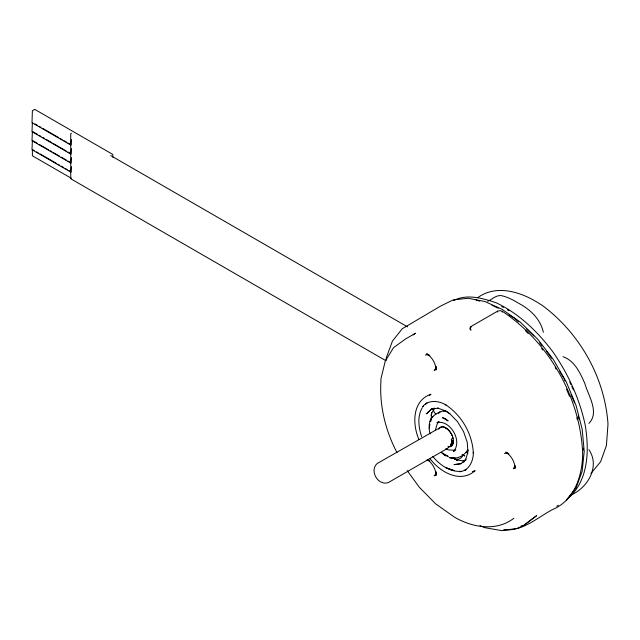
<?xml version="1.0" encoding="UTF-8"?>
<svg xmlns="http://www.w3.org/2000/svg" width="640" height="640" viewBox="0 0 640 640"><rect width="100%" height="100%" fill="white"/><g stroke="black" fill="none" stroke-linecap="round" stroke-linejoin="round"><path stroke-width="0.96" d="M471 327.424L471 326.52L497.544 311.192L499.904 310.64L502.232 311.232C548.992 342.512 580.2 396.904 582.664 453.208C582.544 475.304 574.64 500.464 552.536 509.56C537.224 517.632 522.312 531.816 503.768 529.696M502.232 312.136L502.232 311.232M429.688 424.368L429.424 428.208L429.76 424.256M430.992 421.112L431.672 413.032L431.472 413.576L434.624 408.096L431.424 409.104L426.56 413.736L431.424 409.104L438.296 408.16L437.696 408.056L445.744 410.96L449.832 413.768L457.464 421.584L463.536 431.536L467.256 442.32L467.92 451.856L465.68 459.656L465.896 459.064L461.032 463.688L454.168 464.632L461.032 463.688M435.368 429.944L437.256 423.728L438.632 421.84M385.976 360.536L386.384 357.584L392.448 341.08L402.216 328.768L440.416 306.184L453.232 299.872L468.28 298.288L484.864 301.512L502.232 309.392L520.48 322.296L537.808 339.304L553.352 359.56L566.336 382.048L576.104 405.64L582.168 429.144L584.224 451.4L582.168 471.28L576.104 487.792L566.336 500.104M467.36 451.76L467.456 450.504M431.04 415.616L431.664 412.776M514.904 466.448L513.288 468.744L515.008 467.752M462.912 455.216C461.792 458.664 457.464 460.288 454.224 458.792M430.008 421.296C431.92 415.288 438.312 412.128 444 410.752M467.48 450.232C464.016 456.184 455.88 459.928 449.088 457.576M438.544 429.184C443.592 422.104 452.632 432.76 452.904 438.616A1.104 0.44 -12 0 0 451.608 438.912L451.32 439.096A9.976 5.76 60 0 1 451.24 443.776L451.488 443.408L450.328 445.4L451.52 443.576L452.176 440.384L451.928 443.232L452.712 443.32L452.968 440.32L453.4 440.44C453.896 443.456 451.96 447.416 448.416 446.784M422.064 408.072C417.104 416.848 418.688 427.576 421.64 436.736M432.448 416.952L432.816 416.4C428.6 421.192 428.368 428 430.096 433.864M466.448 452.136L466.072 452.68L466.384 452.28M438.64 428.672L441.536 426.704C446.392 426.736 449.776 431.008 451.872 434.944A11.04 6.376 60 0 1 453.4 440.44L453.128 443.576L451.84 445.792L449.712 446.792L447.92 446.552M590.936 473.472L600.616 461.696L606.416 445.504L608 424.112C604.84 377.32 579.512 332.792 541.848 305.088L540.424 304.28C522.36 292.336 496.984 283.664 477.64 297.704M567.072 499.32C588.696 481.376 589.44 450.56 585.176 424.952C579.504 398.336 567.944 373.424 552.392 351.168C537.304 331.344 519.024 313.672 496.352 302.848C482.896 298.304 467 293.536 453.576 300.568M423.664 405.776L422.344 407.08C427.928 399.368 438.712 400.56 446.008 404.968L445.232 404.512C461.584 415.032 472.408 433.784 473.344 453.208L473.344 452.304C473.504 460.832 469.144 470.768 459.68 471.744L461.208 471.304M448.528 447.352L447.304 448.528L388.352 482.568C378.12 486.168 369.128 470.72 377.176 463.52L437.728 428.952M588.92 423.4C599.84 412.264 588.072 395.344 584.776 383.344C580.168 372.928 574.632 360.704 562.992 356.68M429.536 395.528L430.952 394.216C412.144 400.608 412.256 424.064 418.856 439.328M454.792 450.528L453.512 451.32C462.92 441.408 450.24 419.44 436.952 422.632L439.072 421.456M467.672 450.48L467.968 450.784L467.912 449.864M471 326.52L470.032 327.848L471 330.168A3.312 1.912 2.7 0 1 470.096 329.16L470.096 328.4A3.304 1.92 0.4 0 1 470.584 327.712M425.552 403.992L426.688 403.056M438.528 413.152L439.952 411.968L438.696 413.008M413.192 334.912L415.56 333.192L405.408 339.048L393.552 347.656L385.24 361.144L380.96 378.728L380.952 380.736C379.304 405.592 385.432 430.632 396.992 452.584M425.664 403.992L427.024 403.056M556.784 506.216L558.376 505.2M453.512 451.32L455.784 449.904M463.008 462.408L464.512 461.528M71.432 133.256L70.728 133.664L70.728 178.744L385.76 360.624M71.432 139.568L71.04 145.2L32 122.664L32.392 110.712L34.736 109.36L112.816 154.44L112.816 157.384M71.432 148.584L71.04 154.216L32 131.68L32.392 122.432M71.432 157.6L71.04 163.232L32 140.696L32.392 131.448L37.48 134.392M71.432 166.616L71.04 172.248L32 149.712L32.392 140.472L37.48 143.408M487.672 301.328C491.976 299.352 495.736 295.36 500.76 295.52C508.448 296.952 515.216 301.272 521.896 305.128C532.064 311.168 540.832 320.448 543.368 332.304M435.944 369.4L434.224 370.392L435.216 369.472L436.056 366.344L436.056 369.952C435.8 363.488 432.152 357.176 426.688 353.728L429.808 355.528L426.688 354.688L425.392 355.088M435.944 474.816L434.224 475.808L435.216 474.888L436.056 471.76L436.056 475.368C435.848 469.36 432.632 463.592 427.912 459.936M465.336 469.992L466.12 469.544L464.896 470.16M513.944 518.216C496.456 531.712 472.528 527.656 454.6 517.224L435.664 503.848L419.288 487.232L407.192 470.6M569.672 495.544C587.128 488.952 600.592 466.872 588.92 449.664M465.872 460.152L464.168 460.96L456.64 459.984L457.184 460.08L453.088 458.152M431.336 409.296L432.992 408.68M504.456 453.44L507.256 453.192L508.872 453.88L505.744 452.08C511.2 455.584 514.808 461.832 515.12 468.304L515.12 465.6M472.352 471.576L475.128 470.72C460.184 483.808 439.928 471.992 430.008 458.64M521.176 525.968L523.96 525.272L536.64 515.624L523.96 525.272L517.432 528.336L501.888 530.64L484.56 527.632L480 525.592M454.68 450.256L448.424 449.888L445.744 448.784M460.88 471.344C449.656 472.048 439.512 464.784 432.744 456.352M444.8 410.856L443.36 410.792L445.32 411.048M426.688 460.104L429.808 460.944L428.248 460.04M453.824 470.592L446.232 467.832L454.528 470.696M475.928 299.928L479.704 301.176M491.96 305.232L498.144 308.208M457.384 460.208L453.264 458.264M462.28 454.792L464.752 455.952L462.192 454.696M501.696 306.536L503.312 307.472M507.344 309.8L508.96 310.728M110.784 155.616L407.624 326.912M34.936 123.904L37.48 125.376M39.184 126.352L40.88 127.336M42.576 128.312L58.704 137.624M60.4 138.608L62.096 139.584M63.792 140.568L66.344 142.032M68.04 143.016L69.736 144M39.184 135.368L40.88 136.352M42.576 137.328L44.272 138.312M45.968 139.288L51.912 142.72M53.608 143.704L66.344 151.056M68.04 152.032L69.736 153.016M39.184 144.392L48.52 149.776M50.216 150.76L51.912 151.736M53.608 152.72L59.552 156.152M61.248 157.128L66.344 160.072M68.04 161.048L70.584 162.52M34.088 150.464L32.392 149.488L32.392 155.8L71.432 178.336M36.632 151.936L38.328 152.912M40.032 153.896L56.152 163.208M57.856 164.184L59.552 165.168M61.248 166.144L63.792 167.616M65.488 168.592L67.192 169.576M68.888 170.552L70.584 171.536M509.04 314.84L514.072 317.904L518.536 321.88M449.832 413.768L445.744 410.96M441.064 452.352L445.544 455.912M526.728 329.168L533.936 335.992M525.432 330.68L528.096 333.464M435.928 414.28L434.176 412.152L433.472 410.04M539.576 342.816L542.08 345.856M546.456 351.16L551.624 358.272M444.856 427.176L445.48 427.952M541.672 348.464L542.8 350.048M559.768 371.552L563.84 378.192M555.2 367.456L556.104 369.192M566.512 389.144L569.512 396.384M569.712 382.096L570.96 384.688M571.792 386.424L573.448 389.88M564.24 379.104L565.04 380.936M571.032 394.648L574.624 402.88M445.712 428.048L445.976 428.824M467.36 452.328L467.832 453.76M578.248 416.208L579.024 419.064M576.92 417.776L577.288 419.728M583.352 448.136L583.544 450.088M497.544 311.192L497.544 312.096M455.536 458.288L449.656 457.528L455.536 458.288M445.248 418.688L442.36 417.592L448.104 420.904L445.248 418.688M448.104 456.36L445.248 455.248L442.36 453.048L448.104 456.36"/></g></svg>
